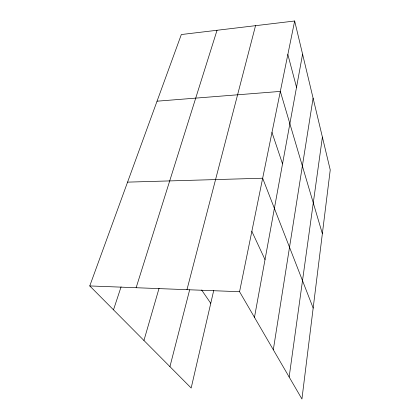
<?xml version="1.0" encoding="UTF-8"?>
<svg xmlns="http://www.w3.org/2000/svg" width="420" height="420" viewBox="0 0 420 420"><rect width="100%" height="100%" fill="white"/><g stroke="black" fill="none" stroke-linecap="round" stroke-linejoin="round"><path stroke-width="0.63" d="M289.154 377.018L322.397 137.12M273.31 349.771L313.094 98.175M254.468 317.352L302.584 54.164M294.661 21L330.236 169.922L301.933 399L239.563 291.711L294.661 21L181.325 34.54L89.764 285.936L191.173 388.028L213.701 290.561M169.932 366.644L189.661 289.816M186.968 289.679L255.539 25.672M143.939 340.473L159.049 288.325M136.138 287.721L217.04 30.271M113.495 309.824L121.081 286.86M157.048 101.189L280.329 91.408L322.361 233.646M127.57 182.133L262.658 178.222L313.168 308.054M89.764 285.936L239.563 291.711M201.637 290.026L210.756 303.314M251.848 231.341L265.02 259.628M271.981 132.426L282.529 163.847M287.852 54.458L296.525 87.302"/></g></svg>
